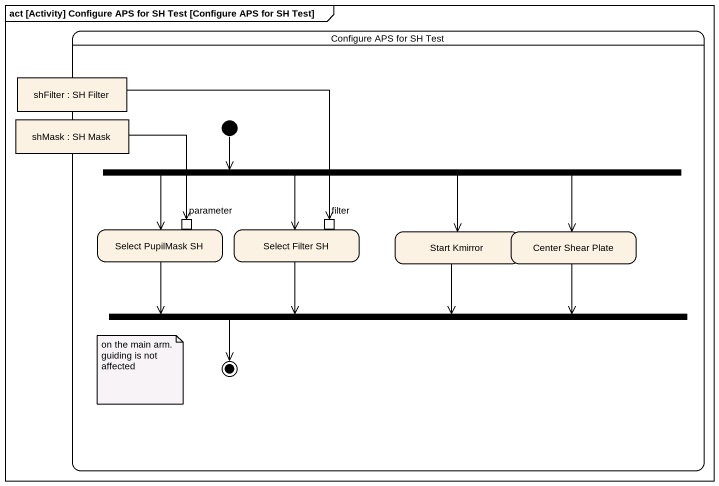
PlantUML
@startuml
mainframe act [Activity] Configure APS for SH Test [Configure APS for SH Test]
hide empty description
state "Configure APS for SH Test" as Configure_APS_for_SH_Test {
  state "shFilter : SH Filter" as shFilter <<object>>
  state "shMask : SH Mask" as shMask <<object>>
  state fork1 <<fork>>
  state "Select PupilMask SH" as Select_PupilMask_SH {
    state parameter <<inputPin>>
  }
  state "Select Filter SH" as Select_Filter_SH {
    state filter <<inputPin>>
  }
  state "Start Kmirror" as Start_Kmirror
  state "Center Shear Plate" as Center_Shear_Plate
  state fork2 <<join>>
  [*] -right-> fork1
  fork2 -left-> [*]
}
shFilter -right-> filter
shMask --> parameter
fork1 -left-> Select_PupilMask_SH
fork1 --> Select_Filter_SH
fork1 --> Start_Kmirror
fork1 -right-> Center_Shear_Plate
Select_PupilMask_SH -right-> fork2
Select_Filter_SH --> fork2
Start_Kmirror --> fork2
Center_Shear_Plate -left-> fork2
note as N1
  on the main arm. guiding is not affected
end note
@enduml
